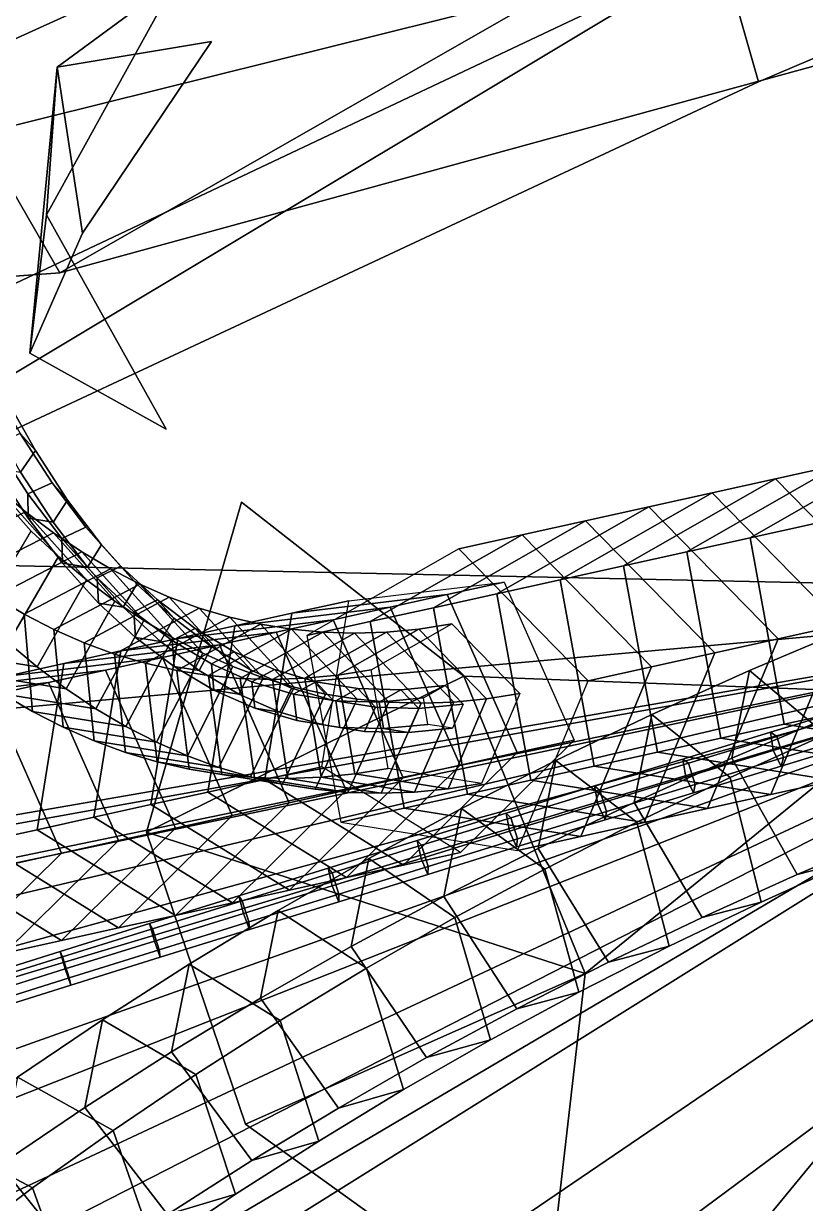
# Model space of a CAD drawing. Header units: metres. Extents: x -366 to 149, y -229 to 234.
# Drawn here: x -83.67 to -70.7, y -38.65 to -19.08 of the extents above; entities that cross this region are included whole.
import ezdxf

# ---------------------------------------------------------------- set-up
doc = ezdxf.new("R2010")
doc.units = ezdxf.units.M

msp = doc.modelspace()

# ---------------------------------------------------------------- linework, layer by layer
at = {"layer": 'coral-li_Intrnd', "color": 3}
for points in [[(-68.04304, -25.9346, 445.9707), (-69.09357, -26.1664, 448.4404), (-71.6143, -27.6081, 447.2327), (-70.5638, -27.3763, 444.7631)], [(-69.09357, -26.1664, 448.4404), (-70.1441, -26.3982, 450.91), (-72.6649, -27.8399, 449.7024), (-71.6143, -27.6081, 447.2327)], [(-83.08583, -27.9175, 485.4449), (-83.5398, -27.4968, 486.7155), (-84.5358, -26.3801, 485.99), (-84.08965, -26.7941, 484.7409)], [(-70.1441, -26.3982, 450.91), (-71.1946, -26.63, 453.3796), (-73.7154, -28.07175, 452.172), (-72.6649, -27.8399, 449.7024)], [(-67.9996, -28.5875, 451.6167), (-69.05015, -28.8193, 454.0864), (-71.1946, -26.63, 453.3796), (-70.1441, -26.3982, 450.91)], [(-83.6352, -27.1757, 483.4845), (-84.08965, -26.7941, 484.7409), (-85.5525, -27.5222, 484.4326), (-85.0903, -27.9101, 483.1545)], [(-82.6235, -28.3054, 484.1667), (-83.08583, -27.9175, 485.4449), (-84.08965, -26.7941, 484.7409), (-83.6352, -27.1757, 483.4845)], [(-71.1946, -26.63, 453.3796), (-72.2451, -26.8618, 455.8493), (-74.7659, -28.3035, 454.6416), (-73.7154, -28.07175, 452.172)], [(-69.05015, -28.8193, 454.0864), (-70.1006, -29.05117, 456.556), (-72.2451, -26.8618, 455.8493), (-71.1946, -26.63, 453.3796)], [(-72.2451, -26.8618, 455.8493), (-73.2956, -27.09361, 458.3189), (-75.8165, -28.5353, 457.1113), (-74.7659, -28.3035, 454.6416)], [(-70.1006, -29.05117, 456.556), (-71.1512, -29.2829, 459.0256), (-73.2956, -27.09361, 458.3189), (-72.2451, -26.8618, 455.8493)], [(-83.1729, -27.5248, 482.2215), (-83.6352, -27.1757, 483.4845), (-85.0903, -27.9101, 483.1545), (-84.6199, -28.265, 481.8698)], [(-82.1532, -28.6603, 482.882), (-82.6235, -28.3054, 484.1667), (-83.6352, -27.1757, 483.4845), (-83.1729, -27.5248, 482.2215)], [(-73.2956, -27.09361, 458.3189), (-74.3462, -27.3254, 460.7885), (-76.867, -28.7671, 459.5809), (-75.8165, -28.5353, 457.1113)], [(-71.1512, -29.2829, 459.0256), (-72.2017, -29.5147, 461.4953), (-74.3462, -27.3254, 460.7885), (-73.2956, -27.09361, 458.3189)], [(-74.3462, -27.3254, 460.7885), (-75.3967, -27.5572, 463.2582), (-77.9175, -28.9989, 462.0505), (-76.867, -28.7671, 459.5809)], [(-72.2017, -29.5147, 461.4953), (-73.2522, -29.7465, 463.9649), (-75.3967, -27.5572, 463.2582), (-74.3462, -27.3254, 460.7885)], [(-70.5638, -27.3763, 444.7631), (-71.6143, -27.6081, 447.2327), (-71.05138, -30.702, 447.1818), (-70.00085, -30.4702, 444.7122)], [(-82.703, -27.8412, 480.9528), (-83.1729, -27.5248, 482.2215), (-84.6199, -28.265, 481.8698), (-84.1419, -28.5865, 480.5792)], [(-83.919, -29.3505, 485.5782), (-84.3855, -28.9186, 486.884), (-83.5398, -27.4968, 486.7155), (-83.08583, -27.9175, 485.4449)], [(-81.6751, -28.9818, 481.5914), (-82.1532, -28.6603, 482.882), (-83.1729, -27.5248, 482.2215), (-82.703, -27.8412, 480.9528)], [(-75.3967, -27.5572, 463.2582), (-76.4472, -27.789, 465.7278), (-78.968, -29.2307, 464.5202), (-77.9175, -28.9989, 462.0505)], [(-73.2522, -29.7465, 463.9649), (-74.3028, -29.9783, 466.4345), (-76.4472, -27.789, 465.7278), (-75.3967, -27.5572, 463.2582)], [(-71.6143, -27.6081, 447.2327), (-72.6649, -27.8399, 449.7024), (-72.1019, -30.9338, 449.6515), (-71.05138, -30.702, 447.1818)], [(-82.2257, -28.1247, 479.679), (-82.703, -27.8412, 480.9528), (-84.1419, -28.5865, 480.5792), (-83.6563, -28.8746, 479.2834)], [(-83.4438, -29.7486, 484.2649), (-83.919, -29.3505, 485.5782), (-83.08583, -27.9175, 485.4449), (-82.6235, -28.3054, 484.1667)], [(-81.1896, -29.2699, 480.2956), (-81.6751, -28.9818, 481.5914), (-82.703, -27.8412, 480.9528), (-82.2257, -28.1247, 479.679)], [(-72.6649, -27.8399, 449.7024), (-73.7154, -28.07175, 452.172), (-73.1524, -31.1656, 452.1211), (-72.1019, -30.9338, 449.6515)], [(-81.7414, -28.3751, 478.4009), (-82.2257, -28.1247, 479.679), (-83.6563, -28.8746, 479.2834), (-83.1636, -29.129, 477.9833)], [(-80.6969, -29.5243, 478.9955), (-81.1896, -29.2699, 480.2956), (-82.2257, -28.1247, 479.679), (-81.7414, -28.3751, 478.4009)], [(-73.7154, -28.07175, 452.172), (-74.7659, -28.3035, 454.6416), (-74.2029, -31.3974, 454.5907), (-73.1524, -31.1656, 452.1211)], [(-82.9605, -30.1128, 482.9447), (-83.4438, -29.7486, 484.2649), (-82.6235, -28.3054, 484.1667), (-82.1532, -28.6603, 482.882)], [(-81.2504, -28.5922, 477.1193), (-81.7414, -28.3751, 478.4009), (-83.1636, -29.129, 477.9833), (-82.664, -29.3496, 476.6797)], [(-80.1973, -29.7449, 477.6919), (-80.6969, -29.5243, 478.9955), (-81.7414, -28.3751, 478.4009), (-81.2504, -28.5922, 477.1193)], [(-75.6961, -28.3419, 465.9954), (-76.641, -28.5504, 468.2167), (-79.2179, -28.8597, 467.0915), (-78.273, -28.6512, 464.8702)], [(-74.5359, -30.9625, 466.243), (-75.4808, -31.171, 468.4642), (-76.641, -28.5504, 468.2167), (-75.6961, -28.3419, 465.9954)], [(-74.7659, -28.3035, 454.6416), (-75.8165, -28.5353, 457.1113), (-75.2535, -31.6292, 457.0604), (-74.2029, -31.3974, 454.5907)], [(-76.641, -28.5504, 468.2167), (-77.5859, -28.7588, 470.438), (-80.1628, -29.06821, 469.3128), (-79.2179, -28.8597, 467.0915)], [(-75.4808, -31.171, 468.4642), (-76.4257, -31.3795, 470.6855), (-77.5859, -28.7588, 470.438), (-76.641, -28.5504, 468.2167)], [(-75.8165, -28.5353, 457.1113), (-76.867, -28.7671, 459.5809), (-76.304, -31.861, 459.53), (-75.2535, -31.6292, 457.0604)], [(-83.6563, -28.8746, 479.2834), (-84.1419, -28.5865, 480.5792), (-84.01672, -30.1947, 480.9834), (-83.5177, -30.4902, 479.6519)], [(-82.4691, -30.4427, 481.6184), (-82.9605, -30.1128, 482.9447), (-82.1532, -28.6603, 482.882), (-81.6751, -28.9818, 481.5914)], [(-80.7528, -28.776, 475.8351), (-81.2504, -28.5922, 477.1193), (-82.664, -29.3496, 476.6797), (-82.1579, -29.5362, 475.3733)], [(-79.6911, -29.9315, 476.3855), (-80.1973, -29.7449, 477.6919), (-81.2504, -28.5922, 477.1193), (-80.7528, -28.776, 475.8351)], [(-77.5859, -28.7588, 470.438), (-78.5308, -28.9673, 472.6593), (-81.1077, -29.2767, 471.5341), (-80.1628, -29.06821, 469.3128)], [(-78.273, -28.6512, 464.8702), (-79.2179, -28.8597, 467.0915), (-79.665, -31.6166, 466.6425), (-78.7201, -31.4081, 464.4213)], [(-76.4257, -31.3795, 470.6855), (-77.3706, -31.588, 472.9068), (-78.5308, -28.9673, 472.6593), (-77.5859, -28.7588, 470.438)], [(-76.867, -28.7671, 459.5809), (-77.9175, -28.9989, 462.0505), (-77.3545, -32.09282, 461.9996), (-76.304, -31.861, 459.53)], [(-83.1636, -29.129, 477.9833), (-83.6563, -28.8746, 479.2834), (-83.5177, -30.4902, 479.6519), (-83.01135, -30.7512, 478.316)], [(-80.2491, -28.9262, 474.5489), (-80.7528, -28.776, 475.8351), (-82.1579, -29.5362, 475.3733), (-81.6455, -29.6888, 474.0649)], [(-79.7395, -29.04299, 473.2615), (-80.2491, -28.9262, 474.5489), (-81.6455, -29.6888, 474.0649), (-81.1271, -29.8072, 472.7554)], [(-79.1787, -30.0841, 475.0771), (-79.6911, -29.9315, 476.3855), (-80.7528, -28.776, 475.8351), (-80.2491, -28.9262, 474.5489)], [(-79.2179, -28.8597, 467.0915), (-80.1628, -29.06821, 469.3128), (-80.6099, -31.8251, 468.8638), (-79.665, -31.6166, 466.6425)], [(-78.6603, -30.2025, 473.7676), (-79.1787, -30.0841, 475.0771), (-80.2491, -28.9262, 474.5489), (-79.7395, -29.04299, 473.2615)], [(-70.2256, -31.6346, 453.3221), (-71.2761, -31.8664, 455.7917), (-70.1006, -29.05117, 456.556), (-69.05015, -28.8193, 454.0864)], [(-84.9914, -29.5006, 483.6299), (-85.4665, -29.1025, 484.9432), (-83.919, -29.3505, 485.5782), (-83.4438, -29.7486, 484.2649)], [(-82.664, -29.3496, 476.6797), (-83.1636, -29.129, 477.9833), (-83.01135, -30.7512, 478.316), (-82.4979, -30.9773, 476.9765)], [(-81.9701, -30.7382, 480.287), (-82.4691, -30.4427, 481.6184), (-81.6751, -28.9818, 481.5914), (-81.1896, -29.2699, 480.2956)], [(-78.5308, -28.9673, 472.6593), (-79.4756, -29.1758, 474.8806), (-82.05258, -29.4851, 473.7554), (-81.1077, -29.2767, 471.5341)], [(-80.1628, -29.06821, 469.3128), (-81.1077, -29.2767, 471.5341), (-81.5548, -32.03362, 471.0851), (-80.6099, -31.8251, 468.8638)], [(-79.2244, -29.126, 471.9737), (-79.7395, -29.04299, 473.2615), (-81.1271, -29.8072, 472.7554), (-80.603, -29.8914, 471.4455)], [(-78.704, -29.1754, 470.6862), (-79.2244, -29.126, 471.9737), (-80.603, -29.8914, 471.4455), (-80.07372, -29.9413, 470.1359)], [(-78.1363, -30.2867, 472.4577), (-78.6603, -30.2025, 473.7676), (-79.7395, -29.04299, 473.2615), (-79.2244, -29.126, 471.9737)], [(-77.3706, -31.588, 472.9068), (-78.3155, -31.7964, 475.1281), (-79.4756, -29.1758, 474.8806), (-78.5308, -28.9673, 472.6593)], [(-77.6069, -30.3366, 471.1481), (-78.1363, -30.2867, 472.4577), (-79.2244, -29.126, 471.9737), (-78.704, -29.1754, 470.6862)], [(-77.1146, -29.1211, 466.834), (-77.6488, -29.1729, 468.1156), (-79.00027, -29.9382, 467.5211), (-78.4568, -29.8852, 466.2174)], [(-77.9175, -28.9989, 462.0505), (-78.968, -29.2307, 464.5202), (-78.405, -32.3246, 464.4693), (-77.3545, -32.09282, 461.9996)], [(-76.5629, -29.03307, 465.5238), (-77.1146, -29.1211, 466.834), (-78.4568, -29.8852, 466.2174), (-77.9051, -29.7971, 464.9073)], [(-75.99, -30.2805, 467.2296), (-76.5335, -30.3335, 468.5333), (-77.6488, -29.1729, 468.1156), (-77.1146, -29.1211, 466.834)], [(-75.4383, -30.1924, 465.9195), (-75.99, -30.2805, 467.2296), (-77.1146, -29.1211, 466.834), (-76.5629, -29.03307, 465.5238)], [(-71.2761, -31.8664, 455.7917), (-72.3266, -32.09824, 458.2614), (-71.1512, -29.2829, 459.0256), (-70.1006, -29.05117, 456.556)], [(-69.9772, -29.1114, 404.9094), (-71.6253, -29.809, 405.7594), (-71.9192, -31.2653, 403.9944), (-70.2711, -30.5677, 403.1444)], [(-68.7657, -30.1916, 406.4944), (-70.3694, -30.8709, 407.322), (-71.6253, -29.809, 405.7594), (-69.9772, -29.1114, 404.9094)], [(-79.4756, -29.1758, 474.8806), (-80.4205, -29.3843, 477.1018), (-82.9974, -29.6936, 475.9767), (-82.05258, -29.4851, 473.7554)], [(-82.1579, -29.5362, 475.3733), (-82.664, -29.3496, 476.6797), (-82.4979, -30.9773, 476.9765), (-81.9777, -31.1686, 475.6341)], [(-81.1077, -29.2767, 471.5341), (-82.05258, -29.4851, 473.7554), (-82.4997, -32.2421, 473.3064), (-81.5548, -32.03362, 471.0851)], [(-81.4638, -30.9992, 478.951), (-81.9701, -30.7382, 480.287), (-81.1896, -29.2699, 480.2956), (-80.6969, -29.5243, 478.9955)], [(-78.3155, -31.7964, 475.1281), (-79.2604, -32.00498, 477.3494), (-80.4205, -29.3843, 477.1018), (-79.4756, -29.1758, 474.8806)], [(-78.1787, -29.191, 469.4), (-78.704, -29.1754, 470.6862), (-80.07372, -29.9413, 470.1359), (-79.5393, -29.9569, 468.8275)], [(-77.6488, -29.1729, 468.1156), (-78.1787, -29.191, 469.4), (-79.5393, -29.9569, 468.8275), (-79.00027, -29.9382, 467.5211)], [(-77.07259, -30.3522, 469.8397), (-77.6069, -30.3366, 471.1481), (-78.704, -29.1754, 470.6862), (-78.1787, -29.191, 469.4)], [(-76.5335, -30.3335, 468.5333), (-77.07259, -30.3522, 469.8397), (-78.1787, -29.191, 469.4), (-77.6488, -29.1729, 468.1156)], [(-72.3266, -32.09824, 458.2614), (-73.3772, -32.33, 460.731), (-72.2017, -29.5147, 461.4953), (-71.1512, -29.2829, 459.0256)], [(-84.508, -29.8648, 482.3097), (-84.9914, -29.5006, 483.6299), (-83.4438, -29.7486, 484.2649), (-82.9605, -30.1128, 482.9447)], [(-80.4205, -29.3843, 477.1018), (-81.3654, -29.5928, 479.3231), (-83.9423, -29.9021, 478.1979), (-82.9974, -29.6936, 475.9767)], [(-82.05258, -29.4851, 473.7554), (-82.9974, -29.6936, 475.9767), (-83.4445, -32.4506, 475.5277), (-82.4997, -32.2421, 473.3064)], [(-81.6455, -29.6888, 474.0649), (-82.1579, -29.5362, 475.3733), (-81.9777, -31.1686, 475.6341), (-81.4511, -31.3249, 474.2897)], [(-80.9503, -31.2253, 477.6115), (-81.4638, -30.9992, 478.951), (-80.6969, -29.5243, 478.9955), (-80.1973, -29.7449, 477.6919)], [(-79.2604, -32.00498, 477.3494), (-80.2053, -32.2134, 479.5706), (-81.3654, -29.5928, 479.3231), (-80.4205, -29.3843, 477.1018)], [(-73.3772, -32.33, 460.731), (-74.4277, -32.5618, 463.2006), (-73.2522, -29.7465, 463.9649), (-72.2017, -29.5147, 461.4953)], [(-81.3654, -29.5928, 479.3231), (-82.3103, -29.8013, 481.5444), (-84.8872, -30.1106, 480.4192), (-83.9423, -29.9021, 478.1979)], [(-82.9974, -29.6936, 475.9767), (-83.9423, -29.9021, 478.1979), (-84.3894, -32.659, 477.749), (-83.4445, -32.4506, 475.5277)], [(-80.2053, -32.2134, 479.5706), (-81.1501, -32.4219, 481.7919), (-82.3103, -29.8013, 481.5444), (-81.3654, -29.5928, 479.3231)], [(-81.1271, -29.8072, 472.7554), (-81.6455, -29.6888, 474.0649), (-81.4511, -31.3249, 474.2897), (-80.9184, -31.4461, 472.9441)], [(-80.4302, -31.4166, 476.2691), (-80.9503, -31.2253, 477.6115), (-80.1973, -29.7449, 477.6919), (-79.6911, -29.9315, 476.3855)], [(-74.4277, -32.5618, 463.2006), (-75.4782, -32.7936, 465.6703), (-74.3028, -29.9783, 466.4345), (-73.2522, -29.7465, 463.9649)], [(-82.3103, -29.8013, 481.5444), (-83.2552, -30.00983, 483.7657), (-85.8321, -30.3191, 482.6405), (-84.8872, -30.1106, 480.4192)], [(-84.01672, -30.1947, 480.9834), (-84.508, -29.8648, 482.3097), (-82.9605, -30.1128, 482.9447), (-82.4691, -30.4427, 481.6184)], [(-81.1501, -32.4219, 481.7919), (-82.09507, -32.6304, 484.0132), (-83.2552, -30.00983, 483.7657), (-82.3103, -29.8013, 481.5444)], [(-80.603, -29.8914, 471.4455), (-81.1271, -29.8072, 472.7554), (-80.9184, -31.4461, 472.9441), (-80.3798, -31.5322, 471.5981)], [(-80.07372, -29.9413, 470.1359), (-80.603, -29.8914, 471.4455), (-80.3798, -31.5322, 471.5981), (-79.8358, -31.583, 470.2525)], [(-79.9035, -31.5729, 474.9247), (-80.4302, -31.4166, 476.2691), (-79.6911, -29.9315, 476.3855), (-79.1787, -30.0841, 475.0771)], [(-79.5393, -29.9569, 468.8275), (-80.07372, -29.9413, 470.1359), (-79.8358, -31.583, 470.2525), (-79.2867, -31.5986, 468.9081)], [(-79.00027, -29.9382, 467.5211), (-79.5393, -29.9569, 468.8275), (-79.2867, -31.5986, 468.9081), (-78.7327, -31.5789, 467.5657)], [(-78.4568, -29.8852, 466.2174), (-79.00027, -29.9382, 467.5211), (-78.7327, -31.5789, 467.5657), (-78.1742, -31.5239, 466.2262)], [(-77.9051, -29.7971, 464.9073), (-78.4568, -29.8852, 466.2174), (-78.1742, -31.5239, 466.2262), (-77.6225, -31.4359, 464.9161)], [(-71.6253, -29.809, 405.7594), (-73.2467, -30.54, 406.6325), (-73.5406, -31.9963, 404.8676), (-71.9192, -31.2653, 403.9944)], [(-70.3694, -30.8709, 407.322), (-71.9469, -31.5828, 408.172), (-73.2467, -30.54, 406.6325), (-71.6253, -29.809, 405.7594)], [(-83.2552, -30.00983, 483.7657), (-84.2001, -30.2183, 485.987), (-86.777, -30.5276, 484.8618), (-85.8321, -30.3191, 482.6405)], [(-82.09507, -32.6304, 484.0132), (-83.03996, -32.8389, 486.2345), (-84.2001, -30.2183, 485.987), (-83.2552, -30.00983, 483.7657)], [(-79.3708, -31.6941, 473.5791), (-79.9035, -31.5729, 474.9247), (-79.1787, -30.0841, 475.0771), (-78.6603, -30.2025, 473.7676)], [(-83.03996, -32.8389, 486.2345), (-83.9848, -33.04744, 488.4558), (-85.145, -30.4268, 488.2083), (-84.2001, -30.2183, 485.987)], [(-83.5177, -30.4902, 479.6519), (-84.01672, -30.1947, 480.9834), (-82.4691, -30.4427, 481.6184), (-81.9701, -30.7382, 480.287)], [(-78.8323, -31.7802, 472.2331), (-79.3708, -31.6941, 473.5791), (-78.6603, -30.2025, 473.7676), (-78.1363, -30.2867, 472.4577)], [(-78.2883, -31.831, 470.8875), (-78.8323, -31.7802, 472.2331), (-78.1363, -30.2867, 472.4577), (-77.6069, -30.3366, 471.1481)], [(-77.1851, -31.8269, 468.2007), (-77.7391, -31.8466, 469.5431), (-77.07259, -30.3522, 469.8397), (-76.5335, -30.3335, 468.5333)], [(-76.6267, -31.7719, 466.8613), (-77.1851, -31.8269, 468.2007), (-76.5335, -30.3335, 468.5333), (-75.99, -30.2805, 467.2296)], [(-76.07499, -31.6838, 465.5511), (-76.6267, -31.7719, 466.8613), (-75.99, -30.2805, 467.2296), (-75.4383, -30.1924, 465.9195)], [(-83.01135, -30.7512, 478.316), (-83.5177, -30.4902, 479.6519), (-81.9701, -30.7382, 480.287), (-81.4638, -30.9992, 478.951)], [(-77.7391, -31.8466, 469.5431), (-78.2883, -31.831, 470.8875), (-77.6069, -30.3366, 471.1481), (-77.07259, -30.3522, 469.8397)], [(-70.00085, -30.4702, 444.7122), (-71.05138, -30.702, 447.1818), (-68.1245, -31.171, 448.3828), (-67.07402, -30.9392, 445.9132)], [(-73.2467, -30.54, 406.6325), (-74.8403, -31.304, 407.5282), (-75.1342, -32.7602, 405.7632), (-73.5406, -31.9963, 404.8676)], [(-71.9469, -31.5828, 408.172), (-73.4975, -32.3267, 409.044), (-74.8403, -31.304, 407.5282), (-73.2467, -30.54, 406.6325)], [(-71.05138, -30.702, 447.1818), (-72.1019, -30.9338, 449.6515), (-69.175, -31.4028, 450.8524), (-68.1245, -31.171, 448.3828)], [(-70.2711, -30.5677, 403.1444), (-71.9192, -31.2653, 403.9944), (-70.8378, -33.1921, 404.5087), (-69.2342, -32.5128, 403.6811)], [(-82.4979, -30.9773, 476.9765), (-83.01135, -30.7512, 478.316), (-81.4638, -30.9992, 478.951), (-80.9503, -31.2253, 477.6115)], [(-69.8854, -32.9498, 406.5534), (-71.4361, -33.6499, 407.3892), (-71.9469, -31.5828, 408.172), (-70.3694, -30.8709, 407.322)], [(-81.9777, -31.1686, 475.6341), (-82.4979, -30.9773, 476.9765), (-80.9503, -31.2253, 477.6115), (-80.4302, -31.4166, 476.2691)], [(-76.4237, -32.8284, 465.2648), (-77.3686, -33.03691, 467.4861), (-75.4808, -31.171, 468.4642), (-74.5359, -30.9625, 466.243)], [(-72.1019, -30.9338, 449.6515), (-73.1524, -31.1656, 452.1211), (-70.2256, -31.6346, 453.3221), (-69.175, -31.4028, 450.8524)], [(-81.4511, -31.3249, 474.2897), (-81.9777, -31.1686, 475.6341), (-80.4302, -31.4166, 476.2691), (-79.9035, -31.5729, 474.9247)], [(-77.3686, -33.03691, 467.4861), (-78.3135, -33.2454, 469.7074), (-76.4257, -31.3795, 470.6855), (-75.4808, -31.171, 468.4642)], [(-74.8403, -31.304, 407.5282), (-76.4052, -32.1004, 408.4459), (-76.6991, -33.5566, 406.6809), (-75.1342, -32.7602, 405.7632)], [(-73.4975, -32.3267, 409.044), (-75.02011, -33.1022, 409.9374), (-76.4052, -32.1004, 408.4459), (-74.8403, -31.304, 407.5282)], [(-73.1524, -31.1656, 452.1211), (-74.2029, -31.3974, 454.5907), (-71.2761, -31.8664, 455.7917), (-70.2256, -31.6346, 453.3221)], [(-71.9192, -31.2653, 403.9944), (-73.5406, -31.9963, 404.8676), (-72.4154, -33.904, 405.3587), (-70.8378, -33.1921, 404.5087)], [(-80.9184, -31.4461, 472.9441), (-81.4511, -31.3249, 474.2897), (-79.9035, -31.5729, 474.9247), (-79.3708, -31.6941, 473.5791)], [(-80.3798, -31.5322, 471.5981), (-80.9184, -31.4461, 472.9441), (-79.3708, -31.6941, 473.5791), (-78.8323, -31.7802, 472.2331)], [(-78.7201, -31.4081, 464.4213), (-79.665, -31.6166, 466.6425), (-77.3686, -33.03691, 467.4861), (-76.4237, -32.8284, 465.2648)], [(-78.3135, -33.2454, 469.7074), (-79.2584, -33.4538, 471.9286), (-77.3706, -31.588, 472.9068), (-76.4257, -31.3795, 470.6855)], [(-77.6225, -31.4359, 464.9161), (-78.1742, -31.5239, 466.2262), (-76.6267, -31.7719, 466.8613), (-76.07499, -31.6838, 465.5511)], [(-74.2029, -31.3974, 454.5907), (-75.2535, -31.6292, 457.0604), (-72.3266, -32.09824, 458.2614), (-71.2761, -31.8664, 455.7917)], [(-79.665, -31.6166, 466.6425), (-80.6099, -31.8251, 468.8638), (-78.3135, -33.2454, 469.7074), (-77.3686, -33.03691, 467.4861)], [(-79.8358, -31.583, 470.2525), (-80.3798, -31.5322, 471.5981), (-78.8323, -31.7802, 472.2331), (-78.2883, -31.831, 470.8875)], [(-79.2584, -33.4538, 471.9286), (-80.2033, -33.6623, 474.1499), (-78.3155, -31.7964, 475.1281), (-77.3706, -31.588, 472.9068)], [(-79.2867, -31.5986, 468.9081), (-79.8358, -31.583, 470.2525), (-78.2883, -31.831, 470.8875), (-77.7391, -31.8466, 469.5431)], [(-78.7327, -31.5789, 467.5657), (-79.2867, -31.5986, 468.9081), (-77.7391, -31.8466, 469.5431), (-77.1851, -31.8269, 468.2007)], [(-78.1742, -31.5239, 466.2262), (-78.7327, -31.5789, 467.5657), (-77.1851, -31.8269, 468.2007), (-76.6267, -31.7719, 466.8613)], [(-75.2535, -31.6292, 457.0604), (-76.304, -31.861, 459.53), (-73.3772, -32.33, 460.731), (-72.3266, -32.09824, 458.2614)], [(-71.4361, -33.6499, 407.3892), (-72.9602, -34.3815, 408.2466), (-73.4975, -32.3267, 409.044), (-71.9469, -31.5828, 408.172)], [(-80.6099, -31.8251, 468.8638), (-81.5548, -32.03362, 471.0851), (-79.2584, -33.4538, 471.9286), (-78.3135, -33.2454, 469.7074)], [(-80.2033, -33.6623, 474.1499), (-81.1482, -33.8708, 476.3712), (-79.2604, -32.00498, 477.3494), (-78.3155, -31.7964, 475.1281)], [(-76.304, -31.861, 459.53), (-77.3545, -32.09282, 461.9996), (-74.4277, -32.5618, 463.2006), (-73.3772, -32.33, 460.731)], [(-81.5548, -32.03362, 471.0851), (-82.4997, -32.2421, 473.3064), (-80.2033, -33.6623, 474.1499), (-79.2584, -33.4538, 471.9286)], [(-81.1482, -33.8708, 476.3712), (-82.09309, -34.07936, 478.5925), (-80.2053, -32.2134, 479.5706), (-79.2604, -32.00498, 477.3494)], [(-77.3545, -32.09282, 461.9996), (-78.405, -32.3246, 464.4693), (-75.4782, -32.7936, 465.6703), (-74.4277, -32.5618, 463.2006)], [(-73.5406, -31.9963, 404.8676), (-75.1342, -32.7602, 405.7632), (-73.9659, -34.6479, 406.2307), (-72.4154, -33.904, 405.3587)], [(-82.4997, -32.2421, 473.3064), (-83.4445, -32.4506, 475.5277), (-81.1482, -33.8708, 476.3712), (-80.2033, -33.6623, 474.1499)], [(-82.09309, -34.07936, 478.5925), (-83.03798, -34.2878, 480.8138), (-81.1501, -32.4219, 481.7919), (-80.2053, -32.2134, 479.5706)], [(-76.4052, -32.1004, 408.4459), (-77.9405, -32.9288, 409.385), (-78.2344, -34.3851, 407.6201), (-76.6991, -33.5566, 406.6809)], [(-75.02011, -33.1022, 409.9374), (-76.5138, -33.9089, 410.8517), (-77.9405, -32.9288, 409.385), (-76.4052, -32.1004, 408.4459)], [(-69.2342, -32.5128, 403.6811), (-70.8378, -33.1921, 404.5087), (-69.8854, -32.9498, 406.5534), (-68.3092, -32.2817, 405.7397)], [(-83.4445, -32.4506, 475.5277), (-84.3894, -32.659, 477.749), (-82.09309, -34.07936, 478.5925), (-81.1482, -33.8708, 476.3712)], [(-83.03798, -34.2878, 480.8138), (-83.9828, -34.4963, 483.0351), (-82.09507, -32.6304, 484.0132), (-81.1501, -32.4219, 481.7919)], [(-72.9602, -34.3815, 408.2466), (-74.4568, -35.1442, 409.1251), (-75.02011, -33.1022, 409.9374), (-73.4975, -32.3267, 409.044)], [(-84.3894, -32.659, 477.749), (-85.3343, -32.8675, 479.9702), (-83.03798, -34.2878, 480.8138), (-82.09309, -34.07936, 478.5925)], [(-83.9828, -34.4963, 483.0351), (-84.9277, -34.7048, 485.2563), (-83.03996, -32.8389, 486.2345), (-82.09507, -32.6304, 484.0132)], [(-85.3343, -32.8675, 479.9702), (-86.2792, -33.07607, 482.1915), (-83.9828, -34.4963, 483.0351), (-83.03798, -34.2878, 480.8138)], [(-84.9277, -34.7048, 485.2563), (-85.8726, -34.9133, 487.4776), (-83.9848, -33.04744, 488.4558), (-83.03996, -32.8389, 486.2345)], [(-75.1342, -32.7602, 405.7632), (-76.6991, -33.5566, 406.6809), (-75.4885, -35.4234, 407.124), (-73.9659, -34.6479, 406.2307)], [(-77.9405, -32.9288, 409.385), (-79.4452, -33.7888, 410.3451), (-79.7391, -35.245, 408.5801), (-78.2344, -34.3851, 407.6201)], [(-76.5138, -33.9089, 410.8517), (-77.9778, -34.7462, 411.7863), (-79.4452, -33.7888, 410.3451), (-77.9405, -32.9288, 409.385)], [(-70.8378, -33.1921, 404.5087), (-72.4154, -33.904, 405.3587), (-71.4361, -33.6499, 407.3892), (-69.8854, -32.9498, 406.5534)], [(-74.4568, -35.1442, 409.1251), (-75.925, -35.9375, 410.0241), (-76.5138, -33.9089, 410.8517), (-75.02011, -33.1022, 409.9374)], [(-76.6991, -33.5566, 406.6809), (-78.2344, -34.3851, 407.6201), (-76.9823, -36.2301, 408.0383), (-75.4885, -35.4234, 407.124)], [(-72.4154, -33.904, 405.3587), (-73.9659, -34.6479, 406.2307), (-72.9602, -34.3815, 408.2466), (-71.4361, -33.6499, 407.3892)], [(-79.4452, -33.7888, 410.3451), (-80.9184, -34.6797, 411.3255), (-81.2123, -36.136, 409.5605), (-79.7391, -35.245, 408.5801)], [(-77.9778, -34.7462, 411.7863), (-79.4111, -35.6137, 412.7407), (-80.9184, -34.6797, 411.3255), (-79.4452, -33.7888, 410.3451)], [(-75.925, -35.9375, 410.0241), (-77.364, -36.7609, 410.9431), (-77.9778, -34.7462, 411.7863), (-76.5138, -33.9089, 410.8517)], [(-78.2344, -34.3851, 407.6201), (-79.7391, -35.245, 408.5801), (-78.4463, -37.06746, 408.9729), (-76.9823, -36.2301, 408.0383)], [(-73.9659, -34.6479, 406.2307), (-75.4885, -35.4234, 407.124), (-74.4568, -35.1442, 409.1251), (-72.9602, -34.3815, 408.2466)], [(-80.9184, -34.6797, 411.3255), (-82.3593, -35.6012, 412.3257), (-82.6532, -37.05744, 410.5607), (-81.2123, -36.136, 409.5605)], [(-79.4111, -35.6137, 412.7407), (-80.813, -36.5108, 413.7143), (-82.3593, -35.6012, 412.3257), (-80.9184, -34.6797, 411.3255)], [(-77.364, -36.7609, 410.9431), (-78.7728, -37.614, 411.8815), (-79.4111, -35.6137, 412.7407), (-77.9778, -34.7462, 411.7863)], [(-75.4885, -35.4234, 407.124), (-76.9823, -36.2301, 408.0383), (-75.925, -35.9375, 410.0241), (-74.4568, -35.1442, 409.1251)], [(-79.7391, -35.245, 408.5801), (-81.2123, -36.136, 409.5605), (-79.8796, -37.9349, 409.9273), (-78.4463, -37.06746, 408.9729)], [(-82.3593, -35.6012, 412.3257), (-83.7669, -36.5525, 413.345), (-84.06085, -38.00875, 411.58), (-82.6532, -37.05744, 410.5607)], [(-80.813, -36.5108, 413.7143), (-82.1825, -37.437, 414.7065), (-83.7669, -36.5525, 413.345), (-82.3593, -35.6012, 412.3257)], [(-78.7728, -37.614, 411.8815), (-80.1507, -38.4962, 412.8388), (-80.813, -36.5108, 413.7143), (-79.4111, -35.6137, 412.7407)], [(-76.9823, -36.2301, 408.0383), (-78.4463, -37.06746, 408.9729), (-77.364, -36.7609, 410.9431), (-75.925, -35.9375, 410.0241)], [(-81.2123, -36.136, 409.5605), (-82.6532, -37.05744, 410.5607), (-81.2814, -38.832, 410.901), (-79.8796, -37.9349, 409.9273)], [(-82.1825, -37.437, 414.7065), (-83.5188, -38.3918, 415.7168), (-85.1405, -37.5331, 414.3828), (-83.7669, -36.5525, 413.345)], [(-80.1507, -38.4962, 412.8388), (-81.4967, -39.407, 413.8144), (-82.1825, -37.437, 414.7065), (-80.813, -36.5108, 413.7143)], [(-78.4463, -37.06746, 408.9729), (-79.8796, -37.9349, 409.9273), (-78.7728, -37.614, 411.8815), (-77.364, -36.7609, 410.9431)], [(-82.6532, -37.05744, 410.5607), (-84.06085, -38.00875, 411.58), (-82.6509, -39.7582, 411.8932), (-81.2814, -38.832, 410.901)], [(-83.5188, -38.3918, 415.7168), (-84.8211, -39.3745, 416.7445), (-86.4791, -38.5425, 415.4385), (-85.1405, -37.5331, 414.3828)], [(-81.4967, -39.407, 413.8144), (-82.8101, -40.3458, 414.8078), (-83.5188, -38.3918, 415.7168), (-82.1825, -37.437, 414.7065)], [(-79.8796, -37.9349, 409.9273), (-81.2814, -38.832, 410.901), (-80.1507, -38.4962, 412.8388), (-78.7728, -37.614, 411.8815)], [(-84.06085, -38.00875, 411.58), (-85.4344, -38.9894, 412.6179), (-83.9872, -40.713, 412.9035), (-82.6509, -39.7582, 411.8932)], [(-82.8101, -40.3458, 414.8078), (-84.0902, -41.3121, 415.8182), (-84.8211, -39.3745, 416.7445), (-83.5188, -38.3918, 415.7168)], [(-81.2814, -38.832, 410.901), (-82.6509, -39.7582, 411.8932), (-81.4967, -39.407, 413.8144), (-80.1507, -38.4962, 412.8388)]]:
    msp.add_3dface(points, dxfattribs=at)
at = {"layer": 'coral-li_Leaf', "color": 3}
for points in [[(-83.2856, -22.2501, 272.9165), (-83.1105, -19.7993, 275.2285), (-81.1306, -18.3431, 270.994)], [(-83.2856, -22.2501, 272.9165), (-81.1306, -18.3431, 270.994), (-83.1105, -19.7993, 275.2285)], [(-82.6929, -22.5525, 277.9565), (-80.5534, -19.3755, 278.5558), (-83.1105, -19.7993, 275.2285)], [(-82.6929, -22.5525, 277.9565), (-83.1105, -19.7993, 275.2285), (-80.5534, -19.3755, 278.5558)], [(-83.1105, -19.7993, 275.2285), (-83.5659, -24.5452, 275.6882), (-82.6929, -22.5525, 277.9565)], [(-83.1105, -19.7993, 275.2285), (-82.6929, -22.5525, 277.9565), (-83.5659, -24.5452, 275.6882)], [(-83.2856, -22.2501, 272.9165), (-83.5659, -24.5452, 275.6882), (-83.1105, -19.7993, 275.2285)], [(-83.2856, -22.2501, 272.9165), (-83.1105, -19.7993, 275.2285), (-83.5659, -24.5452, 275.6882)], [(-81.3036, -25.8074, 271.9319), (-83.5659, -24.5452, 275.6882), (-83.2856, -22.2501, 272.9165)], [(-81.3036, -25.8074, 271.9319), (-83.2856, -22.2501, 272.9165), (-83.5659, -24.5452, 275.6882)], [(-80.05403, -27.01848, 404.2937), (-81.6298, -32.4932, 409.0531), (-76.3635, -29.9026, 409.2452)], [(-80.05403, -27.01848, 404.2937), (-76.3635, -29.9026, 409.2452), (-81.6298, -32.4932, 409.0531)], [(-76.3635, -29.9026, 409.2452), (-81.6298, -32.4932, 409.0531), (-74.3536, -34.8366, 410.5646)], [(-76.3635, -29.9026, 409.2452), (-74.3536, -34.8366, 410.5646), (-81.6298, -32.4932, 409.0531)], [(-76.3635, -29.9026, 409.2452), (-74.3536, -34.8366, 410.5646), (-68.6665, -30.1958, 407.4717)], [(-76.3635, -29.9026, 409.2452), (-68.6665, -30.1958, 407.4717), (-74.3536, -34.8366, 410.5646)], [(-74.3536, -34.8366, 410.5646), (-81.6298, -32.4932, 409.0531), (-79.9866, -37.335, 409.0661)], [(-74.3536, -34.8366, 410.5646), (-79.9866, -37.335, 409.0661), (-81.6298, -32.4932, 409.0531)], [(-79.9866, -37.335, 409.0661), (-75.04742, -40.8879, 407.4049), (-74.3536, -34.8366, 410.5646)], [(-79.9866, -37.335, 409.0661), (-74.3536, -34.8366, 410.5646), (-75.04742, -40.8879, 407.4049)]]:
    msp.add_3dface(points, dxfattribs=at)
at = {"layer": 'coral-li_Mrstm', "color": 3}
for points in [[(-72.1037, -17.8502, 257.6133), (-71.4783, -20.04416, 253.7265), (-34.3975, -4.2425, 245.3961)], [(-72.1037, -17.8502, 257.6133), (-34.3975, -4.2425, 245.3961), (-71.4783, -20.04416, 253.7265)], [(-103.7693, -18.3459, 265.1198), (-101.529, -20.7734, 268.1858), (-63.8752, -7.8782, 257.6986)], [(-103.7693, -18.3459, 265.1198), (-63.8752, -7.8782, 257.6986), (-101.529, -20.7734, 268.1858)], [(-63.8752, -7.8782, 257.6986), (-97.9036, -25.6013, 272.4305), (-98.9349, -22.3483, 275.5205)], [(-63.8752, -7.8782, 257.6986), (-98.9349, -22.3483, 275.5205), (-97.9036, -25.6013, 272.4305)], [(-98.9349, -22.3483, 275.5205), (-97.2977, -19.5792, 278.6771), (-63.8752, -7.8782, 257.6986)], [(-98.9349, -22.3483, 275.5205), (-63.8752, -7.8782, 257.6986), (-97.2977, -19.5792, 278.6771)], [(-71.6778, -13.8216, 259.8005), (-90.7931, -22.5023, 268.744), (-72.1037, -17.8502, 257.6133)], [(-71.6778, -13.8216, 259.8005), (-72.1037, -17.8502, 257.6133), (-90.7931, -22.5023, 268.744)], [(-68.2609, -14.7412, 267.7396), (-85.6226, -18.7819, 281.9762), (-83.06438, -23.215, 282.0183)], [(-68.2609, -14.7412, 267.7396), (-83.06438, -23.215, 282.0183), (-85.6226, -18.7819, 281.9762)], [(-68.2609, -14.7412, 267.7396), (-83.06438, -23.215, 282.0183), (-65.7094, -18.4454, 268.0216)], [(-68.2609, -14.7412, 267.7396), (-65.7094, -18.4454, 268.0216), (-83.06438, -23.215, 282.0183)], [(-90.7931, -22.5023, 268.744), (-91.2236, -26.898, 266.1574), (-72.1037, -17.8502, 257.6133)], [(-90.7931, -22.5023, 268.744), (-72.1037, -17.8502, 257.6133), (-91.2236, -26.898, 266.1574)], [(-72.1037, -17.8502, 257.6133), (-91.2236, -26.898, 266.1574), (-90.8768, -29.113, 261.5561)], [(-72.1037, -17.8502, 257.6133), (-90.8768, -29.113, 261.5561), (-91.2236, -26.898, 266.1574)], [(-72.1037, -17.8502, 257.6133), (-90.8768, -29.113, 261.5561), (-71.4783, -20.04416, 253.7265)], [(-72.1037, -17.8502, 257.6133), (-71.4783, -20.04416, 253.7265), (-90.8768, -29.113, 261.5561)], [(-85.6226, -18.7819, 281.9762), (-110.3848, -25.2443, 302.1322), (-83.06438, -23.215, 282.0183)], [(-85.6226, -18.7819, 281.9762), (-83.06438, -23.215, 282.0183), (-110.3848, -25.2443, 302.1322)], [(-102.129, -32.0788, 415.1698), (-101.2744, -27.6951, 415.7739), (-62.6084, -28.5248, 401.6907)], [(-102.129, -32.0788, 415.1698), (-62.6084, -28.5248, 401.6907), (-101.2744, -27.6951, 415.7739)], [(-102.3256, -39.4859, 409.3451), (-102.6962, -36.992, 405.6096), (-62.6084, -28.5248, 401.6907)], [(-102.3256, -39.4859, 409.3451), (-62.6084, -28.5248, 401.6907), (-102.6962, -36.992, 405.6096)], [(-62.6084, -28.5248, 401.6907), (-100.3174, -39.8528, 413.4715), (-102.3256, -39.4859, 409.3451)], [(-62.6084, -28.5248, 401.6907), (-102.3256, -39.4859, 409.3451), (-100.3174, -39.8528, 413.4715)], [(-62.6084, -28.5248, 401.6907), (-100.4793, -36.3549, 415.6033), (-102.129, -32.0788, 415.1698)], [(-62.6084, -28.5248, 401.6907), (-102.129, -32.0788, 415.1698), (-100.4793, -36.3549, 415.6033)], [(-62.6084, -28.5248, 401.6907), (-98.7364, -37.06565, 419.323), (-97.9358, -34.9085, 423.3105)], [(-62.6084, -28.5248, 401.6907), (-97.9358, -34.9085, 423.3105), (-98.7364, -37.06565, 419.323)], [(-62.6084, -28.5248, 401.6907), (-98.5107, -42.6983, 415.8049), (-98.3393, -46.8092, 413.7395)], [(-62.6084, -28.5248, 401.6907), (-98.3393, -46.8092, 413.7395), (-98.5107, -42.6983, 415.8049)], [(-98.3393, -46.8092, 413.7395), (-97.3434, -49.00909, 409.9342), (-62.6084, -28.5248, 401.6907)], [(-98.3393, -46.8092, 413.7395), (-62.6084, -28.5248, 401.6907), (-97.3434, -49.00909, 409.9342)], [(-97.9358, -34.9085, 423.3105), (-94.9174, -34.1315, 426.5658), (-62.6084, -28.5248, 401.6907)], [(-97.9358, -34.9085, 423.3105), (-62.6084, -28.5248, 401.6907), (-94.9174, -34.1315, 426.5658)], [(-62.6084, -28.5248, 401.6907), (-97.5392, -40.9857, 419.4005), (-95.6418, -43.9964, 422.3211)], [(-62.6084, -28.5248, 401.6907), (-95.6418, -43.9964, 422.3211), (-97.5392, -40.9857, 419.4005)], [(-95.6418, -43.9964, 422.3211), (-92.5634, -47.2513, 422.8116), (-62.6084, -28.5248, 401.6907)], [(-95.6418, -43.9964, 422.3211), (-62.6084, -28.5248, 401.6907), (-92.5634, -47.2513, 422.8116)], [(-76.00669, -44.5671, 490.2132), (-79.09975, -41.4068, 489.3435), (-66.1579, -32.6034, 451.2766)], [(-76.00669, -44.5671, 490.2132), (-66.1579, -32.6034, 451.2766), (-79.09975, -41.4068, 489.3435)], [(-73.00179, -51.4173, 488.0922), (-76.3742, -52.9834, 485.5455), (-66.1579, -32.6034, 451.2766)], [(-73.00179, -51.4173, 488.0922), (-66.1579, -32.6034, 451.2766), (-76.3742, -52.9834, 485.5455)], [(-66.1579, -32.6034, 451.2766), (-71.5656, -45.7237, 489.8471), (-76.00669, -44.5671, 490.2132)], [(-66.1579, -32.6034, 451.2766), (-76.00669, -44.5671, 490.2132), (-71.5656, -45.7237, 489.8471)], [(-66.1579, -32.6034, 451.2766), (-70.5356, -47.7057, 489.248), (-73.00179, -51.4173, 488.0922)], [(-66.1579, -32.6034, 451.2766), (-73.00179, -51.4173, 488.0922), (-70.5356, -47.7057, 489.248)], [(-70.2053, -40.05282, 492.317), (-72.9077, -39.114, 514.377), (-68.5311, -35.8692, 492.2373)], [(-70.2053, -40.05282, 492.317), (-68.5311, -35.8692, 492.2373), (-72.9077, -39.114, 514.377)]]:
    msp.add_3dface(points, dxfattribs=at)
at = {"layer": 'coral-li_Petiole', "color": 3}
for points in [[(-83.472, -26.1627, 484.4413), (-83.9801, -25.2585, 486.0328), (-84.2312, -24.9799, 485.7944), (-83.7265, -25.8784, 484.2137)], [(-83.7168, -26.5198, 484.5411), (-84.2307, -25.6061, 486.1503), (-83.9801, -25.2585, 486.0328), (-83.472, -26.1627, 484.4413)], [(-83.1946, -26.6954, 482.5983), (-83.7265, -25.8784, 484.2137), (-84.131, -26.05712, 484.1708), (-83.5954, -26.8794, 482.5443)], [(-82.9363, -26.985, 482.8148), (-83.472, -26.1627, 484.4413), (-83.7265, -25.8784, 484.2137), (-83.1946, -26.6954, 482.5983)], [(-83.5954, -26.8794, 482.5443), (-84.131, -26.05712, 484.1708), (-84.1303, -26.4535, 484.3715), (-83.5886, -27.2844, 482.727)], [(-83.1751, -27.3506, 482.8967), (-83.7168, -26.5198, 484.5411), (-83.472, -26.1627, 484.4413), (-82.9363, -26.985, 482.8148)], [(-83.5886, -27.2844, 482.727), (-84.1303, -26.4535, 484.3715), (-83.7168, -26.5198, 484.5411), (-83.1751, -27.3506, 482.8967)], [(-82.6366, -27.4292, 480.9519), (-83.1946, -26.6954, 482.5983), (-83.5954, -26.8794, 482.5443), (-83.03358, -27.6178, 480.8867)], [(-82.3745, -27.7234, 481.1571), (-82.9363, -26.985, 482.8148), (-83.1946, -26.6954, 482.5983), (-82.6366, -27.4292, 480.9519)], [(-83.03358, -27.6178, 480.8867), (-83.5954, -26.8794, 482.5443), (-83.5886, -27.2844, 482.727), (-83.02051, -28.03043, 481.0511)], [(-82.607, -28.09669, 481.2207), (-83.1751, -27.3506, 482.8967), (-82.9363, -26.985, 482.8148), (-82.3745, -27.7234, 481.1571)], [(-83.02051, -28.03043, 481.0511), (-83.5886, -27.2844, 482.727), (-83.1751, -27.3506, 482.8967), (-82.607, -28.09669, 481.2207)], [(-82.05392, -28.07786, 479.2785), (-82.6366, -27.4292, 480.9519), (-83.03358, -27.6178, 480.8867), (-82.4468, -28.2705, 479.2019)], [(-81.7877, -28.3762, 479.4724), (-82.3745, -27.7234, 481.1571), (-82.6366, -27.4292, 480.9519), (-82.05392, -28.07786, 479.2785)], [(-82.4468, -28.2705, 479.2019), (-83.03358, -27.6178, 480.8867), (-83.02051, -28.03043, 481.0511), (-82.4272, -28.6898, 479.3477)], [(-82.01376, -28.7561, 479.5174), (-82.607, -28.09669, 481.2207), (-82.3745, -27.7234, 481.1571), (-81.7877, -28.3762, 479.4724)], [(-82.4272, -28.6898, 479.3477), (-83.02051, -28.03043, 481.0511), (-82.607, -28.09669, 481.2207), (-82.01376, -28.7561, 479.5174)], [(-81.4479, -28.6398, 477.5822), (-82.05392, -28.07786, 479.2785), (-82.4468, -28.2705, 479.2019), (-81.8367, -28.836, 477.4941)], [(-81.1776, -28.9417, 477.7646), (-81.7877, -28.3762, 479.4724), (-82.05392, -28.07786, 479.2785), (-81.4479, -28.6398, 477.5822)], [(-81.8367, -28.836, 477.4941), (-82.4468, -28.2705, 479.2019), (-82.4272, -28.6898, 479.3477), (-81.8102, -29.261, 477.6211)], [(-81.3968, -29.3273, 477.7908), (-82.01376, -28.7561, 479.5174), (-81.7877, -28.3762, 479.4724), (-81.1776, -28.9417, 477.7646)], [(-81.8102, -29.261, 477.6211), (-82.4272, -28.6898, 479.3477), (-82.01376, -28.7561, 479.5174), (-81.3968, -29.3273, 477.7908)], [(-80.8201, -29.1138, 475.8672), (-81.4479, -28.6398, 477.5822), (-81.8367, -28.836, 477.4941), (-81.2045, -29.3129, 475.7674)], [(-80.5454, -29.4185, 476.0378), (-81.1776, -28.9417, 477.7646), (-81.4479, -28.6398, 477.5822), (-80.8201, -29.1138, 475.8672)], [(-81.2045, -29.3129, 475.7674), (-81.8367, -28.836, 477.4941), (-81.8102, -29.261, 477.6211), (-81.1711, -29.7426, 475.8754)], [(-80.7576, -29.8089, 476.045), (-81.3968, -29.3273, 477.7908), (-81.1776, -28.9417, 477.7646), (-80.5454, -29.4185, 476.0378)], [(-80.172, -29.4986, 474.1374), (-80.8201, -29.1138, 475.8672), (-81.2045, -29.3129, 475.7674), (-80.5519, -29.7, 474.0258)], [(-79.8929, -29.8057, 474.2963), (-80.5454, -29.4185, 476.0378), (-80.8201, -29.1138, 475.8672), (-80.172, -29.4986, 474.1374)], [(-81.1711, -29.7426, 475.8754), (-81.8102, -29.261, 477.6211), (-81.3968, -29.3273, 477.7908), (-80.7576, -29.8089, 476.045)], [(-80.5519, -29.7, 474.0258), (-81.2045, -29.3129, 475.7674), (-81.1711, -29.7426, 475.8754), (-80.5112, -30.1335, 474.1147)], [(-80.09781, -30.1997, 474.2844), (-80.7576, -29.8089, 476.045), (-80.5454, -29.4185, 476.0378), (-79.8929, -29.8057, 474.2963)], [(-79.5051, -29.7933, 472.397), (-80.172, -29.4986, 474.1374), (-80.5519, -29.7, 474.0258), (-79.8805, -29.9965, 472.2737)], [(-79.2214, -30.1021, 472.5441), (-79.8929, -29.8057, 474.2963), (-80.172, -29.4986, 474.1374), (-79.5051, -29.7933, 472.397)], [(-80.5112, -30.1335, 474.1147), (-81.1711, -29.7426, 475.8754), (-80.7576, -29.8089, 476.045), (-80.09781, -30.1997, 474.2844)], [(-79.8805, -29.9965, 472.2737), (-80.5519, -29.7, 474.0258), (-80.5112, -30.1335, 474.1147), (-79.8323, -30.4326, 472.3434)], [(-79.4189, -30.4989, 472.513), (-80.09781, -30.1997, 474.2844), (-79.8929, -29.8057, 474.2963), (-79.2214, -30.1021, 472.5441)], [(-78.821, -29.9973, 470.6504), (-79.5051, -29.7933, 472.397), (-79.8805, -29.9965, 472.2737), (-79.1918, -30.2015, 470.5152)], [(-78.5327, -30.3071, 470.7856), (-79.2214, -30.1021, 472.5441), (-79.5051, -29.7933, 472.397), (-78.821, -29.9973, 470.6504)], [(-79.8323, -30.4326, 472.3434), (-80.5112, -30.1335, 474.1147), (-80.09781, -30.1997, 474.2844), (-79.4189, -30.4989, 472.513)], [(-79.1918, -30.2015, 470.5152), (-79.8805, -29.9965, 472.2737), (-79.8323, -30.4326, 472.3434), (-79.136, -30.6394, 470.5656)], [(-78.7225, -30.7057, 470.7352), (-79.4189, -30.4989, 472.513), (-79.2214, -30.1021, 472.5441), (-78.5327, -30.3071, 470.7856)], [(-78.1215, -30.11, 468.9016), (-78.821, -29.9973, 470.6504), (-79.1918, -30.2015, 470.5152), (-78.4874, -30.3146, 468.7545)], [(-77.8284, -30.4202, 469.025), (-78.5327, -30.3071, 470.7856), (-78.821, -29.9973, 470.6504), (-78.1215, -30.11, 468.9016)], [(-77.4081, -30.1311, 467.1548), (-78.1215, -30.11, 468.9016), (-78.4874, -30.3146, 468.7545), (-77.7692, -30.3356, 466.996)], [(-77.1101, -30.4412, 467.2664), (-77.8284, -30.4202, 469.025), (-78.1215, -30.11, 468.9016), (-77.4081, -30.1311, 467.1548)], [(-76.6755, -30.0595, 465.3973), (-77.4081, -30.1311, 467.1548), (-77.7692, -30.3356, 466.996), (-77.03658, -30.2639, 465.2385)], [(-76.3775, -30.3695, 465.5089), (-77.1101, -30.4412, 467.2664), (-77.4081, -30.1311, 467.1548), (-76.6755, -30.0595, 465.3973)], [(-78.4874, -30.3146, 468.7545), (-79.1918, -30.2015, 470.5152), (-79.136, -30.6394, 470.5656), (-78.4239, -30.7532, 468.7857)], [(-78.01044, -30.8195, 468.9553), (-78.7225, -30.7057, 470.7352), (-78.5327, -30.3071, 470.7856), (-77.8284, -30.4202, 469.025)], [(-77.7692, -30.3356, 466.996), (-78.4874, -30.3146, 468.7545), (-78.4239, -30.7532, 468.7857), (-77.6977, -30.7739, 467.0079)], [(-77.03658, -30.2639, 465.2385), (-77.7692, -30.3356, 466.996), (-77.6977, -30.7739, 467.0079), (-76.9651, -30.7023, 465.2504)], [(-79.136, -30.6394, 470.5656), (-79.8323, -30.4326, 472.3434), (-79.4189, -30.4989, 472.513), (-78.7225, -30.7057, 470.7352)], [(-77.2842, -30.8402, 467.1776), (-78.01044, -30.8195, 468.9553), (-77.8284, -30.4202, 469.025), (-77.1101, -30.4412, 467.2664)], [(-76.5516, -30.7685, 465.4201), (-77.2842, -30.8402, 467.1776), (-77.1101, -30.4412, 467.2664), (-76.3775, -30.3695, 465.5089)], [(-69.719, -30.4598, 404.241), (-71.1754, -30.9024, 404.5956), (-71.2794, -30.8334, 404.2546), (-69.8308, -30.3932, 403.9021)], [(-69.8308, -30.3932, 403.9021), (-71.2794, -30.8334, 404.2546), (-71.2351, -31.1359, 404.0587), (-69.7914, -30.6971, 403.7075)], [(-69.6086, -30.8118, 404.2549), (-71.06513, -31.2544, 404.6094), (-71.1754, -30.9024, 404.5956), (-69.719, -30.4598, 404.241)], [(-78.4239, -30.7532, 468.7857), (-79.136, -30.6394, 470.5656), (-78.7225, -30.7057, 470.7352), (-78.01044, -30.8195, 468.9553)], [(-76.9651, -30.7023, 465.2504), (-77.6977, -30.7739, 467.0079), (-77.2842, -30.8402, 467.1776), (-76.5516, -30.7685, 465.4201)], [(-69.7914, -30.6971, 403.7075), (-71.2351, -31.1359, 404.0587), (-71.1035, -31.3945, 404.2768), (-69.6549, -30.9543, 403.9243)], [(-77.6977, -30.7739, 467.0079), (-78.4239, -30.7532, 468.7857), (-78.01044, -30.8195, 468.9553), (-77.2842, -30.8402, 467.1776)], [(-71.1754, -30.9024, 404.5956), (-72.6393, -31.3488, 404.9127), (-72.7353, -31.2774, 404.5699), (-71.2794, -30.8334, 404.2546)], [(-71.2794, -30.8334, 404.2546), (-72.7353, -31.2774, 404.5699), (-72.6862, -31.5784, 404.3729), (-71.2351, -31.1359, 404.0587)], [(-71.06513, -31.2544, 404.6094), (-72.529, -31.7008, 404.9265), (-72.6393, -31.3488, 404.9127), (-71.1754, -30.9024, 404.5956)], [(-69.6549, -30.9543, 403.9243), (-71.1035, -31.3945, 404.2768), (-71.06513, -31.2544, 404.6094), (-69.6086, -30.8118, 404.2549)], [(-72.6393, -31.3488, 404.9127), (-74.1098, -31.7988, 405.1921), (-74.1978, -31.725, 404.8478), (-72.7353, -31.2774, 404.5699)], [(-72.7353, -31.2774, 404.5699), (-74.1978, -31.725, 404.8478), (-74.1438, -32.02447, 404.6498), (-72.6862, -31.5784, 404.3729)], [(-71.2351, -31.1359, 404.0587), (-72.6862, -31.5784, 404.3729), (-72.5594, -31.8385, 404.5921), (-71.1035, -31.3945, 404.2768)], [(-71.1035, -31.3945, 404.2768), (-72.5594, -31.8385, 404.5921), (-72.529, -31.7008, 404.9265), (-71.06513, -31.2544, 404.6094)], [(-72.529, -31.7008, 404.9265), (-73.9995, -32.1508, 405.2061), (-74.1098, -31.7988, 405.1921), (-72.6393, -31.3488, 404.9127)], [(-72.6862, -31.5784, 404.3729), (-74.1438, -32.02447, 404.6498), (-74.02197, -32.2861, 404.8699), (-72.5594, -31.8385, 404.5921)], [(-72.5594, -31.8385, 404.5921), (-74.02197, -32.2861, 404.8699), (-73.9995, -32.1508, 405.2061), (-72.529, -31.7008, 404.9265)], [(-74.1098, -31.7988, 405.1921), (-75.586, -32.252, 405.4338), (-75.666, -32.1758, 405.088), (-74.1978, -31.725, 404.8478)], [(-74.1978, -31.725, 404.8478), (-75.666, -32.1758, 405.088), (-75.607, -32.4737, 404.8892), (-74.1438, -32.02447, 404.6498)], [(-73.9995, -32.1508, 405.2061), (-75.4756, -32.604, 405.4477), (-75.586, -32.252, 405.4338), (-74.1098, -31.7988, 405.1921)], [(-74.1438, -32.02447, 404.6498), (-75.607, -32.4737, 404.8892), (-75.4901, -32.7369, 405.1102), (-74.02197, -32.2861, 404.8699)], [(-75.586, -32.252, 405.4338), (-77.06696, -32.7083, 405.6375), (-77.1389, -32.6296, 405.2905), (-75.666, -32.1758, 405.088)], [(-75.666, -32.1758, 405.088), (-77.1389, -32.6296, 405.2905), (-77.07506, -32.926, 405.0909), (-75.607, -32.4737, 404.8892)], [(-75.4756, -32.604, 405.4477), (-76.9566, -33.0603, 405.6515), (-77.06696, -32.7083, 405.6375), (-75.586, -32.252, 405.4338)], [(-74.02197, -32.2861, 404.8699), (-75.4901, -32.7369, 405.1102), (-75.4756, -32.604, 405.4477), (-73.9995, -32.1508, 405.2061)], [(-75.607, -32.4737, 404.8892), (-77.07506, -32.926, 405.0909), (-76.963, -33.1906, 405.3127), (-75.4901, -32.7369, 405.1102)], [(-77.06696, -32.7083, 405.6375), (-78.5518, -33.1672, 405.8032), (-78.6157, -33.08608, 405.4552), (-77.1389, -32.6296, 405.2905)], [(-77.1389, -32.6296, 405.2905), (-78.6157, -33.08608, 405.4552), (-78.5468, -33.3809, 405.255), (-77.07506, -32.926, 405.0909)], [(-75.4901, -32.7369, 405.1102), (-76.963, -33.1906, 405.3127), (-76.9566, -33.0603, 405.6515), (-75.4756, -32.604, 405.4477)], [(-76.9566, -33.0603, 405.6515), (-78.4414, -33.5192, 405.8171), (-78.5518, -33.1672, 405.8032), (-77.06696, -32.7083, 405.6375)], [(-77.07506, -32.926, 405.0909), (-78.5468, -33.3809, 405.255), (-78.4398, -33.6471, 405.4774), (-76.963, -33.1906, 405.3127)], [(-76.963, -33.1906, 405.3127), (-78.4398, -33.6471, 405.4774), (-78.4414, -33.5192, 405.8171), (-76.9566, -33.0603, 405.6515)], [(-78.5518, -33.1672, 405.8032), (-80.03964, -33.6287, 405.9307), (-80.09547, -33.545, 405.5819), (-78.6157, -33.08608, 405.4552)], [(-78.6157, -33.08608, 405.4552), (-80.09547, -33.545, 405.5819), (-80.02169, -33.8383, 405.3812), (-78.5468, -33.3809, 405.255)], [(-78.4414, -33.5192, 405.8171), (-79.9292, -33.9806, 405.9446), (-80.03964, -33.6287, 405.9307), (-78.5518, -33.1672, 405.8032)], [(-78.5468, -33.3809, 405.255), (-80.02169, -33.8383, 405.3812), (-79.9195, -34.106, 405.6041), (-78.4398, -33.6471, 405.4774)], [(-80.03964, -33.6287, 405.9307), (-81.5296, -34.09229, 406.02), (-81.5773, -34.00608, 405.6706), (-80.09547, -33.545, 405.5819)], [(-80.09547, -33.545, 405.5819), (-81.5773, -34.00608, 405.6706), (-81.4985, -34.2978, 405.4695), (-80.02169, -33.8383, 405.3812)], [(-79.9292, -33.9806, 405.9446), (-81.4192, -34.4442, 406.0339), (-81.5296, -34.09229, 406.02), (-80.03964, -33.6287, 405.9307)], [(-78.4398, -33.6471, 405.4774), (-79.9195, -34.106, 405.6041), (-79.9292, -33.9806, 405.9446), (-78.4414, -33.5192, 405.8171)], [(-80.02169, -33.8383, 405.3812), (-81.4985, -34.2978, 405.4695), (-81.4014, -34.5671, 405.6927), (-79.9195, -34.106, 405.6041)], [(-81.5296, -34.09229, 406.02), (-83.02077, -34.5577, 406.0709), (-83.06041, -34.469, 405.7212), (-81.5773, -34.00608, 405.6706)], [(-81.5773, -34.00608, 405.6706), (-83.06041, -34.469, 405.7212), (-82.9766, -34.7592, 405.5198), (-81.4985, -34.2978, 405.4695)], [(-79.9195, -34.106, 405.6041), (-81.4014, -34.5671, 405.6927), (-81.4192, -34.4442, 406.0339), (-79.9292, -33.9806, 405.9446)], [(-81.4192, -34.4442, 406.0339), (-82.9104, -34.9097, 406.0848), (-83.02077, -34.5577, 406.0709), (-81.5296, -34.09229, 406.02)], [(-81.4985, -34.2978, 405.4695), (-82.9766, -34.7592, 405.5198), (-82.8845, -35.03011, 405.7433), (-81.4014, -34.5671, 405.6927)], [(-83.02077, -34.5577, 406.0709), (-84.5122, -35.02487, 406.0836), (-84.5437, -34.9336, 405.7336), (-83.06041, -34.469, 405.7212)], [(-83.06041, -34.469, 405.7212), (-84.5437, -34.9336, 405.7336), (-84.455, -35.2222, 405.5322), (-82.9766, -34.7592, 405.5198)], [(-82.9104, -34.9097, 406.0848), (-84.4018, -35.3768, 406.0975), (-84.5122, -35.02487, 406.0836), (-83.02077, -34.5577, 406.0709)], [(-81.4014, -34.5671, 405.6927), (-82.8845, -35.03011, 405.7433), (-82.9104, -34.9097, 406.0848), (-81.4192, -34.4442, 406.0339)], [(-82.9766, -34.7592, 405.5198), (-84.455, -35.2222, 405.5322), (-84.3678, -35.4946, 405.7558), (-82.8845, -35.03011, 405.7433)], [(-82.8845, -35.03011, 405.7433), (-84.3678, -35.4946, 405.7558), (-84.4018, -35.3768, 406.0975), (-82.9104, -34.9097, 406.0848)]]:
    msp.add_3dface(points, dxfattribs=at)

doc.saveas('drawing.dxf')
